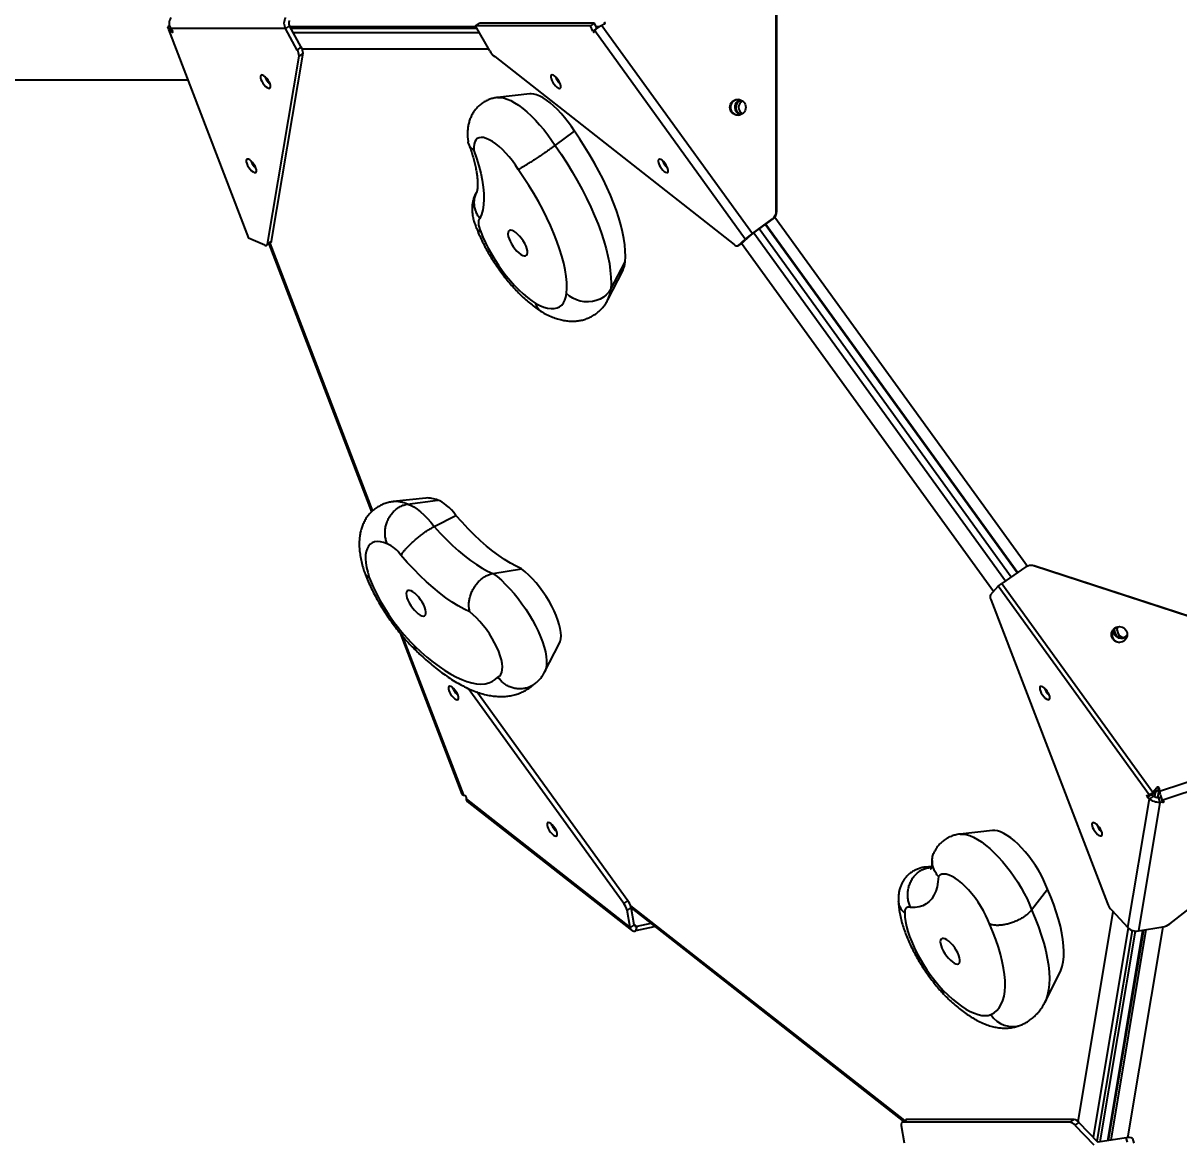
# Model space of a CAD drawing. Header units: millimetres. Extents: x -4720 to 4364, y -4819 to 4363.
# Drawn here: x -1610 to -951, y -511 to 127 of the extents above; entities that cross this region are included whole.
import ezdxf

# ---------------------------------------------------------------- set-up
doc = ezdxf.new("R2010")
doc.units = ezdxf.units.MM
for name, color, linetype in [('DIKOM_ОБЪЕКТ', 7, 'Continuous'), ('DIKOM_РАЗМЕР_ЗОНА', 7, 'Continuous'), ('DIKOM_РАЗМЕР_ОБЪЕКТА', 7, 'Continuous')]:
    doc.layers.add(name, color=color, linetype=linetype)
doc.styles.add('style1', font='arial.ttf', dxfattribs={"width": 0.8})
doc.dimstyles.new('1-50', dxfattribs={"dimtxt": 300, "dimasz": 200, "dimexe": 100, "dimexo": 0, "dimgap": 100, "dimtad": 1, "dimdec": 0, "dimtxsty": 'style1', "dimcen": 0, "dimclrd": 7, "dimclre": 7, "dimadec": 1, "dimazin": 2, "dimtfac": 1, "dimtdec": 0, "dimtmove": 0, "dimatfit": 3, "dimfxl": 0, "dimlwd": 25, "dimlwe": 18, "dimarcsym": 0})

# ---------------------------------------------------------------- blocks, each defined once
blk = doc.blocks.new('*D9')
at = {"layer": 'Defpoints', "color": 0, "transparency": 16777216}
for p in [(-2136.5, 115.24), (2863.5, 115.24), (2863.5, -2539.25)]:
    blk.add_point(p, dxfattribs=at)
at = {"layer": 'DIKOM_РАЗМЕР_ОБЪЕКТА', "color": 7, "lineweight": 18, "transparency": 16777216}
for p, q in [((-2136.5, 115.24), (-2136.5, -2639.25)), ((2863.5, 115.24), (2863.5, -2639.25))]:
    blk.add_line(p, q, dxfattribs=at)
at = {"layer": 'DIKOM_РАЗМЕР_ОБЪЕКТА', "color": 7, "lineweight": 25, "transparency": 16777216}
blk.add_line((-1936.5, -2539.25), (2663.5, -2539.25), dxfattribs=at)
at = {"layer": 'DIKOM_РАЗМЕР_ОБЪЕКТА', "color": 7, "transparency": 16777216}
for points in [[(-1936.5, -2505.92), (-1936.5, -2572.58), (-2136.5, -2539.25)], [(2663.5, -2505.92), (2663.5, -2572.58), (2863.5, -2539.25)]]:
    blk.add_solid(points, dxfattribs=at)
at = {"layer": 'DIKOM_РАЗМЕР_ОБЪЕКТА', "color": 0, "transparency": 16777216, "insert": (363.5, -2286.08), "char_height": 300, "attachment_point": 5, "style": 'style1'}
blk.add_mtext('{\\fArial|b0|i0|c204|p34;5000}', dxfattribs=at)
blk = doc.blocks.new('*D10')
at = {"layer": 'Defpoints', "color": 0, "transparency": 16777216}
for p in [(-2674.62, 2212.87), (-210.39, 2212.87), (582.24, -1937.13)]:
    blk.add_point(p, dxfattribs=at)
at = {"layer": 'DIKOM_РАЗМЕР_ОБЪЕКТА', "color": 7, "lineweight": 18, "transparency": 16777216}
for p, q in [((-210.39, 2212.87), (-2774.62, 2212.87)), ((582.24, -1937.13), (-2774.62, -1937.13))]:
    blk.add_line(p, q, dxfattribs=at)
at = {"layer": 'DIKOM_РАЗМЕР_ОБЪЕКТА', "color": 7, "lineweight": 25, "transparency": 16777216}
blk.add_line((-2674.62, -1737.13), (-2674.62, 2012.87), dxfattribs=at)
at = {"layer": 'DIKOM_РАЗМЕР_ОБЪЕКТА', "color": 7, "transparency": 16777216}
for points in [[(-2707.95, 2012.87), (-2641.28, 2012.87), (-2674.62, 2212.87)], [(-2707.95, -1737.13), (-2641.28, -1737.13), (-2674.62, -1937.13)]]:
    blk.add_solid(points, dxfattribs=at)
at = {"layer": 'DIKOM_РАЗМЕР_ОБЪЕКТА', "color": 0, "transparency": 16777216, "insert": (-2927.79, 137.87), "char_height": 300, "attachment_point": 5, "rotation": 90, "style": 'style1'}
blk.add_mtext('4150', dxfattribs=at)
blk = doc.blocks.new('*D11')
at = {"layer": 'Defpoints', "color": 0, "transparency": 16777216}
for p in [(4363.5, 125.31), (-3636.5, 115.24), (4363.5, -4719.28)]:
    blk.add_point(p, dxfattribs=at)
at = {"layer": 'DIKOM_РАЗМЕР_ЗОНА', "color": 7, "lineweight": 18, "transparency": 16777216}
for p, q in [((4363.5, 125.31), (4363.5, -4819.28)), ((-3636.5, 115.24), (-3636.5, -4819.28))]:
    blk.add_line(p, q, dxfattribs=at)
at = {"layer": 'DIKOM_РАЗМЕР_ЗОНА', "color": 7, "lineweight": 25, "transparency": 16777216}
blk.add_line((-3436.5, -4719.28), (4163.5, -4719.28), dxfattribs=at)
at = {"layer": 'DIKOM_РАЗМЕР_ЗОНА', "color": 7, "transparency": 16777216}
for points in [[(-3436.5, -4685.94), (-3436.5, -4752.61), (-3636.5, -4719.28)], [(4163.5, -4685.94), (4163.5, -4752.61), (4363.5, -4719.28)]]:
    blk.add_solid(points, dxfattribs=at)
at = {"layer": 'DIKOM_РАЗМЕР_ЗОНА', "color": 0, "transparency": 16777216, "insert": (363.5, -4466.1), "char_height": 300, "attachment_point": 5, "style": 'style1'}
blk.add_mtext('8000', dxfattribs=at)
blk = doc.blocks.new('*D12')
at = {"layer": 'Defpoints', "color": 0, "transparency": 16777216}
for p in [(-4269.79, 4362.87), (248.26, 4362.87), (248.26, -4087.13)]:
    blk.add_point(p, dxfattribs=at)
at = {"layer": 'DIKOM_РАЗМЕР_ЗОНА', "color": 7, "lineweight": 18, "transparency": 16777216}
for p, q in [((248.26, 4362.87), (-4369.79, 4362.87)), ((248.26, -4087.13), (-4369.79, -4087.13))]:
    blk.add_line(p, q, dxfattribs=at)
at = {"layer": 'DIKOM_РАЗМЕР_ЗОНА', "color": 7, "lineweight": 25, "transparency": 16777216}
blk.add_line((-4269.79, -3887.13), (-4269.79, 4162.87), dxfattribs=at)
at = {"layer": 'DIKOM_РАЗМЕР_ЗОНА', "color": 7, "transparency": 16777216}
for points in [[(-4303.12, 4162.87), (-4236.45, 4162.87), (-4269.79, 4362.87)], [(-4303.12, -3887.13), (-4236.45, -3887.13), (-4269.79, -4087.13)]]:
    blk.add_solid(points, dxfattribs=at)
at = {"layer": 'DIKOM_РАЗМЕР_ЗОНА', "color": 0, "transparency": 16777216, "insert": (-4522.96, 137.87), "char_height": 300, "attachment_point": 5, "rotation": 90, "style": 'style1'}
blk.add_mtext('8450', dxfattribs=at)

msp = doc.modelspace()

# ---------------------------------------------------------------- linework, layer by layer
at = {"layer": 'DIKOM_ОБЪЕКТ'}
for p, q in [((-1180.61, 19.16), (-1180.61, 233.98)), ((-1180.33, 19.16), (-1180.34, 233.98)), ((-1527.07, 124.47), (-1526.2, 125.22)), ((-1351.84, 124.93), (-1349.55, 126.51)), ((-1284.1, 126.51), (-1349.55, 126.51)), ((-1284.1, 126.51), (-1286.38, 124.94)), ((-1282.81, 123.64), (-1284.1, 126.51)), ((-1278.54, 125.91), (-1280, 125.24)), ((-1280, 125.24), (-1194.21, 6.68)), ((-1525.92, 124.47), (-1527.07, 124.47)), ((-1526.52, 123.03), (-1527.07, 124.47)), ((-1525.58, 123.69), (-1526.8, 122.84)), ((-1526.8, 122.84), (-1481.22, 3.93)), ((-1524.67, 121.4), (-1526.8, 122.84)), ((-1460.17, 123.41), (-1525.45, 123.4)), ((-1525.45, 123.4), (-1524.56, 122.05)), ((-1524.34, 121.63), (-1524.67, 121.4)), ((-1457.88, 124.98), (-1460.17, 123.41)), ((-1453.42, 111.21), (-1460.17, 123.41)), ((-1451.13, 112.78), (-1457.88, 124.98)), ((-1351.56, 124.45), (-1457.59, 124.45)), ((-1350.97, 123.41), (-1457.01, 123.41)), ((-1455.85, 121.3), (-1349.76, 121.3)), ((-1286.38, 124.94), (-1351.84, 124.93)), ((-1343.73, 110.75), (-1351.84, 124.93)), ((-1285.1, 122.06), (-1286.38, 124.94)), ((-1282.81, 123.64), (-1285.1, 122.06)), ((-1284.01, 122.09), (-1284.27, 121.41)), ((-1198.23, 3.53), (-1284.01, 122.09)), ((-1281.4, 124.45), (-1283.18, 124.45)), ((-1453.42, 111.21), (-1451.13, 112.78)), ((-1470.34, 0.66), (-1452.43, 107.77)), ((-1468.06, 2.24), (-1450.15, 109.34)), ((-1450.15, 109.34), (-1452.43, 107.77)), ((-1344.26, 111.67), (-1450.59, 111.67)), ((-1340.99, 107.45), (-1204.55, 0.36)), ((-1886.5, 94.24), (-1515.84, 94.24)), ((-1320.87, 86.22), (-1339.35, 84.17)), ((-1200.85, 82.49), (-1200.49, 82.58)), ((-1306.56, 56.81), (-1295.56, 64.89)), ((-1194.21, 6.68), (-1182.66, 15.11)), ((-1193.93, 6.68), (-1182.38, 15.11)), ((-1182.38, 15.11), (-1182.66, 15.11)), ((-1181.43, 16.02), (-1037.52, -182.88)), ((-1180.61, 19.16), (-1180.33, 19.16)), ((-1193.93, 6.68), (-1194.21, 6.68)), ((-1193.41, 7.06), (-1049.98, -191.2)), ((-1046.91, -189.12), (-1190.43, 9.24)), ((-1043.32, -186.69), (-1186.92, 11.8)), ((-1186.56, 12.06), (-1042.95, -186.44)), ((-1471.91, 0.01), (-1481.22, 3.93)), ((-1470.72, -0.01), (-1468.43, 1.56)), ((-1470.34, 0.66), (-1468.06, 2.24)), ((-1469.68, 0.7), (-1411.18, -151.96)), ((-1469.09, 1.11), (-1410.62, -151.47)), ((-1202.3, -0.31), (-1200.02, 1.26)), ((-1202.22, -0.24), (-1198.23, 3.53)), ((-1202.22, -0.24), (-1199.93, 1.33)), ((-1056.86, -197.27), (-1200.34, 1.04)), ((-1199.93, 1.33), (-1200.02, 1.26)), ((-1199.93, 1.33), (-1195.94, 5.1)), ((-1195.94, 5.1), (-1198.23, 3.53)), ((-1274.92, -25.1), (-1266.69, -9.46)), ((-1276.53, -31.11), (-1268.06, -14.57)), ((-1080.95, -134.66), (-1080.65, -134.32)), ((-1380.25, -144.09), (-1398.72, -146.14)), ((-1073.86, -143.71), (-1074.31, -143.84)), ((-1390.63, -147.56), (-1373.35, -145.34)), ((-1375.36, -160.27), (-1363.02, -154)), ((-1038.41, -183.36), (-1052.18, -192.69)), ((-1035.34, -182.5), (-1035.62, -182.5)), ((-888.72, -230.18), (-1034.08, -182.75)), ((-1033.81, -182.75), (-1034.08, -182.75)), ((-888.9, -230.03), (-1033.81, -182.75)), ((-1341.95, -187.05), (-1325.72, -184.4)), ((-1058.55, -199.17), (-1054.25, -194.32)), ((-1054.25, -194.32), (-1052.08, -192.83)), ((-968.23, -313.23), (-1054.25, -194.32)), ((-1052.18, -192.69), (-966.15, -311.61)), ((-1058.42, -201.85), (-992.01, -375.15)), ((-1394.8, -221.12), (-1359.68, -312.74)), ((-1393.59, -222.57), (-1358.78, -313.42)), ((-988.03, -219.53), (-987.89, -218.48)), ((-1312.52, -243.26), (-1304.05, -226.71)), ((-1364.41, -253.18), (-1364.8, -252.26)), ((-1267.38, -375.15), (-1356.04, -252.59)), ((-1265.09, -373.57), (-1351.17, -254.59)), ((-962.41, -311.08), (-823.62, -265.79)), ((-821.66, -270.89), (-960.46, -316.18)), ((-956.41, -386.76), (-819.57, -279.35)), ((-966.15, -311.61), (-963.83, -309.07)), ((-965.88, -311.61), (-963.55, -309.07)), ((-963.55, -309.07), (-963.83, -309.07)), ((-1358.78, -313.42), (-1357.98, -313.58)), ((-1357.22, -314.63), (-1357.23, -315.56)), ((-1357.23, -315.56), (-1263.87, -388.83)), ((-980.37, -388.83), (-968.12, -315.55)), ((-969.56, -313.57), (-968.23, -313.23)), ((-966.87, -313.05), (-969.16, -314.62)), ((-968.12, -315.55), (-969.16, -314.62)), ((-965.94, -311.66), (-968.23, -313.23)), ((-965.83, -313.98), (-968.12, -315.55)), ((-965.83, -313.98), (-966.87, -313.05)), ((-964.61, -311.83), (-966.65, -313.24)), ((-965.88, -311.61), (-966.15, -311.61)), ((-965.94, -311.66), (-965.98, -311.61)), ((-965.04, -314.44), (-964.61, -311.83)), ((-963.33, -314.9), (-962.53, -310.1)), ((-961.34, -314.85), (-962.84, -314.95)), ((-962.84, -314.95), (-962.14, -317.5)), ((-962.6, -309.47), (-962.41, -311.08)), ((-961.34, -314.85), (-960.63, -317.41)), ((-1356.6, -316.94), (-1263.01, -390.4)), ((-962.14, -317.5), (-974.39, -390.78)), ((-960.63, -317.41), (-962.14, -317.5)), ((-960.46, -316.18), (-959.81, -316.76)), ((-1308.22, -330.85), (-1308.61, -329.93)), ((-1057.42, -333.52), (-1075.9, -335.57)), ((-1092.14, -354.03), (-1095.86, -354.44)), ((-1093.41, -354.66), (-1092.26, -354.52)), ((-1093.41, -354.66), (-1092.19, -354.65)), ((-1035.17, -378.71), (-1026.17, -366.88)), ((-1267.38, -375.15), (-1265.09, -373.57)), ((-1263.3, -377.38), (-1265.58, -378.96)), ((-1263.87, -388.83), (-1265.58, -378.96)), ((-1263.57, -376.39), (-1107.5, -498.89)), ((-1261.59, -387.25), (-1263.3, -377.38)), ((-1263.25, -377.68), (-1108.2, -499.37)), ((-1008.7, -499.39), (-988.71, -379.89)), ((-989.58, -378.96), (-980.37, -388.83)), ((-1261.59, -387.25), (-1263.87, -388.83)), ((-1260.01, -388.23), (-1261.64, -386.94)), ((-1260.01, -388.23), (-1260.71, -390.78)), ((-1252.05, -386.47), (-1260.01, -388.23)), ((-1250.18, -388.45), (-1250.06, -388.03)), ((-1250.18, -388.45), (-1260.71, -390.78)), ((-980.21, -388.99), (-1000.16, -508.23)), ((-997.87, -510.62), (-977.77, -390.49)), ((-996.13, -510.92), (-976.04, -390.85)), ((-971.96, -390.37), (-992.02, -510.3)), ((-971.43, -390.28), (-991.5, -510.22)), ((-989.96, -509.99), (-969.88, -390.02)), ((-960.39, -388.43), (-980.5, -508.59)), ((-974.39, -390.78), (-960.5, -388.45)), ((-1027.71, -431.63), (-1019.24, -415.09)), ((-1027.68, -431.56), (-1027.71, -431.63)), ((-1106.76, -498.37), (-1109.04, -499.95)), ((-1106.27, -498.23), (-1108.55, -499.81)), ((-1013.15, -499.82), (-1108.55, -499.81)), ((-1010.86, -498.24), (-1106.27, -498.23)), ((-1013.15, -499.82), (-1010.86, -498.24)), ((-1008.2, -499.88), (-1010.48, -501.46)), ((-1008.2, -499.88), (-997.44, -511.07)), ((-1109.38, -501.56), (-1107.68, -511.43)), ((-1010.48, -501.46), (-999.72, -512.64)), ((-981.24, -508.67), (-997.34, -511.1)), ((-980.54, -511.23), (-981.24, -508.67)), ((-977.66, -509.07), (-976.96, -511.63))]:
    msp.add_line(p, q, dxfattribs=at)
at = {"layer": 'DIKOM_ОБЪЕКТ', "flags": 128}
for points in [[(-1470.83, 95.07), (-1471.66, 95.94), (-1472.47, 96.58), (-1473.21, 96.95), (-1473.82, 97.01), (-1474.24, 96.77), (-1474.44, 96.23), (-1474.41, 95.45), (-1474.14, 94.49), (-1473.66, 93.42), (-1473.02, 92.34), (-1472.25, 91.32), (-1471.42, 90.46), (-1470.6, 89.82), (-1469.86, 89.45), (-1469.26, 89.38), (-1468.84, 89.63), (-1468.64, 90.16), (-1468.67, 90.94), (-1468.94, 91.9), (-1469.41, 92.97), (-1470.06, 94.06), (-1470.83, 95.07)], [(-1468.91, 91.84), (-1469.14, 92.03), (-1469.96, 92.9)], [(-1303.26, 90.61), (-1303.43, 91.51), (-1303.83, 92.54), (-1304.41, 93.63), (-1305.14, 94.69), (-1305.95, 95.62), (-1306.78, 96.36), (-1307.56, 96.84), (-1308.22, 97.03), (-1308.72, 96.91), (-1309.01, 96.48), (-1309.07, 95.8), (-1308.9, 94.9), (-1308.5, 93.86), (-1307.92, 92.77), (-1307.19, 91.72), (-1306.38, 90.78), (-1305.55, 90.05), (-1304.77, 89.56), (-1304.11, 89.38), (-1303.61, 89.5), (-1303.32, 89.92), (-1303.26, 90.61)], [(-1295.56, 64.89), (-1297.32, 67.58), (-1299.19, 70.2), (-1301.15, 72.71), (-1303.18, 75.08), (-1305.26, 77.29), (-1307.34, 79.3), (-1309.42, 81.09), (-1311.46, 82.65), (-1313.44, 83.94), (-1315.34, 84.96), (-1317.12, 85.69), (-1318.78, 86.13), (-1320.29, 86.26), (-1320.87, 86.22)], [(-1339.3, 84.17), (-1337.71, 84.19), (-1335.89, 83.9), (-1333.93, 83.3), (-1331.84, 82.39), (-1329.64, 81.2), (-1327.35, 79.72), (-1324.99, 77.97), (-1322.59, 75.97), (-1320.18, 73.74), (-1317.77, 71.3), (-1315.38, 68.67), (-1313.04, 65.88), (-1310.78, 62.95), (-1308.61, 59.92), (-1306.56, 56.81)], [(-1327.55, 43.07), (-1329.18, 45.57), (-1330.92, 48), (-1332.75, 50.31), (-1334.64, 52.48), (-1336.57, 54.47), (-1338.51, 56.26), (-1340.42, 57.81), (-1342.28, 59.11), (-1344.06, 60.13), (-1345.74, 60.85), (-1347.29, 61.28), (-1348.68, 61.4), (-1349.91, 61.21), (-1350.94, 60.72), (-1351.76, 59.92), (-1352.36, 58.83), (-1352.74, 57.48), (-1352.88, 55.87), (-1352.78, 54.04)], [(-1266.69, -9.46), (-1266.52, -6.47), (-1266.59, -3.25), (-1266.88, 0.17), (-1267.4, 3.78), (-1268.14, 7.57), (-1269.1, 11.52), (-1270.28, 15.62), (-1271.68, 19.84), (-1273.27, 24.17), (-1275.07, 28.59), (-1277.06, 33.08), (-1279.24, 37.62), (-1281.58, 42.2), (-1284.1, 46.79), (-1286.76, 51.37), (-1289.57, 55.93), (-1292.5, 60.44), (-1295.56, 64.89)], [(-1352.78, 54.04), (-1351.26, 49.55), (-1349.96, 45.2), (-1348.91, 41), (-1348.1, 36.98), (-1347.54, 33.16), (-1347.23, 29.54), (-1347.17, 26.16), (-1347.36, 23.02), (-1347.8, 20.13), (-1348.49, 17.52), (-1349.43, 15.2)], [(-1306.56, 56.81), (-1303.2, 51.9), (-1299.98, 46.92), (-1296.9, 41.89), (-1293.98, 36.84), (-1291.22, 31.78), (-1288.65, 26.74), (-1286.27, 21.74), (-1284.09, 16.79), (-1282.12, 11.93), (-1280.37, 7.16), (-1278.84, 2.51), (-1277.55, -2), (-1276.5, -6.34), (-1275.68, -10.52), (-1275.12, -14.5), (-1274.8, -18.26), (-1274.73, -21.8), (-1274.92, -25.1)], [(-1478.86, 47.07), (-1479.68, 47.93), (-1480.5, 48.58), (-1481.24, 48.94), (-1481.85, 49.01), (-1482.27, 48.76), (-1482.47, 48.23), (-1482.43, 47.45), (-1482.17, 46.49), (-1481.69, 45.42), (-1481.04, 44.33), (-1480.28, 43.32), (-1479.45, 42.45), (-1478.63, 41.81), (-1477.89, 41.44), (-1477.29, 41.38), (-1476.87, 41.63), (-1476.67, 42.16), (-1476.7, 42.94), (-1476.96, 43.9), (-1477.44, 44.97), (-1478.09, 46.06), (-1478.86, 47.07)], [(-1242.1, 42.61), (-1242.28, 43.51), (-1242.67, 44.55), (-1243.26, 45.63), (-1243.99, 46.69), (-1244.8, 47.62), (-1245.63, 48.36), (-1246.4, 48.84), (-1247.07, 49.03), (-1247.57, 48.91), (-1247.86, 48.49), (-1247.92, 47.8), (-1247.75, 46.9), (-1247.35, 45.86), (-1246.77, 44.78), (-1246.04, 43.72), (-1245.23, 42.79), (-1244.4, 42.05), (-1243.62, 41.57), (-1242.96, 41.38), (-1242.46, 41.5), (-1242.17, 41.92), (-1242.1, 42.61)], [(-1476.94, 43.83), (-1477.17, 44.03), (-1477.99, 44.9)], [(-1300.06, -27.51), (-1299.9, -24.5), (-1299.98, -21.25), (-1300.31, -17.78), (-1300.88, -14.11), (-1301.69, -10.25), (-1302.74, -6.23), (-1304.01, -2.06), (-1305.51, 2.24), (-1307.22, 6.64), (-1309.15, 11.13), (-1311.27, 15.68), (-1313.58, 20.27), (-1316.07, 24.88), (-1318.72, 29.49), (-1321.53, 34.07), (-1324.48, 38.61), (-1327.55, 43.07)], [(-1349.43, 15.2), (-1349.84, 14.74), (-1350.12, 14.11), (-1350.26, 13.33), (-1350.27, 12.4), (-1350.14, 11.36), (-1349.87, 10.21), (-1349.48, 8.98), (-1348.96, 7.68)], [(-1348.96, 7.68), (-1347.72, 4.59), (-1346.29, 1.43), (-1344.67, -1.77), (-1342.88, -4.99), (-1340.94, -8.19), (-1338.87, -11.34), (-1336.68, -14.42), (-1334.39, -17.4), (-1332.03, -20.25), (-1329.62, -22.94), (-1327.18, -25.45), (-1324.73, -27.75), (-1322.29, -29.83), (-1319.89, -31.66), (-1317.56, -33.24)], [(-1330.1, 8.01), (-1331.08, 8.44), (-1331.93, 8.57), (-1332.61, 8.4), (-1333.09, 7.94), (-1333.36, 7.2), (-1333.4, 6.22), (-1333.21, 5.04), (-1332.8, 3.7), (-1332.19, 2.26), (-1331.4, 0.77), (-1330.46, -0.69), (-1329.42, -2.08), (-1328.31, -3.33), (-1327.17, -4.39), (-1326.07, -5.23), (-1325.04, -5.8), (-1324.12, -6.08), (-1323.35, -6.06), (-1322.77, -5.74), (-1322.39, -5.14), (-1322.23, -4.28), (-1322.31, -3.19), (-1322.61, -1.92), (-1323.12, -0.52), (-1323.82, 0.95), (-1324.69, 2.43), (-1325.69, 3.86), (-1326.77, 5.19), (-1327.9, 6.35), (-1329.02, 7.31), (-1330.1, 8.01)], [(-1471.91, 0.01), (-1471.6, -0.09), (-1471.32, -0.15), (-1471.07, -0.14), (-1470.85, -0.09), (-1470.67, 0.02), (-1470.52, 0.19), (-1470.41, 0.4), (-1470.34, 0.66)], [(-1204.55, 0.36), (-1204.18, 0.09), (-1203.82, -0.13), (-1203.48, -0.29), (-1203.17, -0.4), (-1202.88, -0.45), (-1202.62, -0.44), (-1202.4, -0.37), (-1202.22, -0.24)], [(-1274.92, -25.1), (-1276.01, -26.81), (-1277.42, -28.35), (-1279.1, -29.67), (-1281, -30.75), (-1283.1, -31.56), (-1285.32, -32.09), (-1287.63, -32.31), (-1289.96, -32.22), (-1292.26, -31.83), (-1294.47, -31.14), (-1296.54, -30.18), (-1298.42, -28.96), (-1300.06, -27.51)], [(-1317.56, -33.24), (-1315.19, -34.42), (-1312.93, -35.3), (-1310.81, -35.88), (-1308.84, -36.16), (-1307.03, -36.12), (-1305.41, -35.77), (-1303.98, -35.12), (-1302.75, -34.17), (-1301.74, -32.92), (-1300.95, -31.38), (-1300.39, -29.58), (-1300.06, -27.51)], [(-1390.63, -147.56), (-1388.93, -148.22), (-1387.12, -149.18), (-1385.21, -150.43), (-1383.25, -151.96), (-1381.25, -153.73), (-1379.25, -155.73), (-1377.28, -157.92), (-1375.36, -160.27)], [(-1363.02, -154), (-1364.31, -152.38), (-1365.65, -150.88), (-1367, -149.5), (-1368.36, -148.29), (-1369.69, -147.24), (-1370.98, -146.4), (-1372.21, -145.76), (-1373.35, -145.34)], [(-1325.72, -184.4), (-1328.81, -182.96), (-1332.01, -181.23), (-1335.3, -179.2), (-1338.67, -176.9), (-1342.09, -174.33), (-1345.57, -171.5), (-1349.07, -168.43), (-1352.58, -165.12), (-1356.09, -161.61), (-1359.57, -157.89), (-1363.02, -154)], [(-1375.36, -160.27), (-1371.94, -164.08), (-1368.49, -167.69), (-1365.02, -171.08), (-1361.55, -174.22), (-1358.11, -177.11), (-1354.71, -179.71), (-1351.38, -182.02), (-1348.13, -184.02), (-1344.98, -185.7), (-1341.95, -187.05)], [(-1402.18, -170.11), (-1404.22, -169.4), (-1406.11, -168.99), (-1407.85, -168.89), (-1409.42, -169.1), (-1410.79, -169.61), (-1411.97, -170.43), (-1412.94, -171.54), (-1413.68, -172.94), (-1414.2, -174.6), (-1414.48, -176.53), (-1414.54, -178.69), (-1414.35, -181.07), (-1413.93, -183.65), (-1413.29, -186.39), (-1412.42, -189.29)], [(-1355.16, -208.91), (-1358.42, -207.36), (-1361.79, -205.5), (-1365.26, -203.34), (-1368.8, -200.88), (-1372.41, -198.15), (-1376.06, -195.15), (-1379.74, -191.9), (-1383.43, -188.41), (-1387.11, -184.7), (-1390.77, -180.78), (-1394.39, -176.68)], [(-1341.95, -187.05), (-1339.58, -188.89), (-1337.17, -190.98), (-1334.75, -193.29), (-1332.35, -195.81), (-1329.98, -198.5), (-1327.67, -201.34), (-1325.43, -204.31), (-1323.31, -207.38), (-1321.3, -210.51), (-1319.44, -213.68), (-1317.73, -216.85), (-1316.2, -220), (-1314.87, -223.09), (-1313.74, -226.1), (-1312.82, -228.99), (-1312.13, -231.74), (-1311.66, -234.32), (-1311.44, -236.71), (-1311.45, -238.88), (-1311.69, -240.82), (-1312.18, -242.49), (-1312.52, -243.26)], [(-1304.05, -226.71), (-1303.7, -225.88), (-1303.33, -224.37), (-1303.2, -222.62), (-1303.3, -220.64), (-1303.64, -218.46), (-1304.19, -216.12), (-1304.97, -213.63), (-1305.96, -211.03), (-1307.14, -208.35), (-1308.51, -205.62), (-1310.04, -202.88), (-1311.73, -200.16), (-1313.54, -197.5), (-1315.45, -194.92), (-1317.44, -192.46), (-1319.49, -190.16), (-1321.57, -188.02), (-1323.66, -186.1), (-1325.72, -184.4)], [(-1380.77, -206.39), (-1381.4, -204.95), (-1382.19, -203.46), (-1383.14, -202), (-1384.19, -200.62), (-1385.3, -199.38), (-1386.43, -198.32), (-1387.53, -197.5), (-1388.56, -196.95), (-1389.47, -196.68), (-1390.23, -196.71), (-1390.81, -197.04), (-1391.18, -197.66), (-1391.32, -198.54), (-1391.24, -199.63), (-1390.93, -200.91), (-1390.4, -202.31), (-1389.69, -203.79), (-1388.81, -205.27), (-1387.81, -206.7), (-1386.72, -208.01), (-1385.6, -209.17), (-1384.47, -210.11), (-1383.4, -210.8), (-1382.43, -211.22), (-1381.59, -211.33), (-1380.92, -211.15), (-1380.44, -210.68), (-1380.19, -209.93), (-1380.16, -208.93), (-1380.36, -207.74), (-1380.77, -206.39)], [(-1339.14, -246.11), (-1338.19, -245.5), (-1337.45, -244.59), (-1336.93, -243.4), (-1336.64, -241.95), (-1336.59, -240.25), (-1336.77, -238.34), (-1337.19, -236.24), (-1337.83, -233.97), (-1338.69, -231.59), (-1339.76, -229.12), (-1341.01, -226.59), (-1342.44, -224.05), (-1344.01, -221.53), (-1345.71, -219.07), (-1347.51, -216.71), (-1349.38, -214.48), (-1351.3, -212.42), (-1353.23, -210.55), (-1355.16, -208.91)], [(-987.1, -217.91), (-985.91, -217.45), (-985.04, -217.34)], [(-986.37, -219.53), (-986.19, -218.32), (-985.8, -217.43)], [(-1386.57, -228.34), (-1383.05, -231.64), (-1379.55, -234.71), (-1376.08, -237.53), (-1372.65, -240.1), (-1369.29, -242.39), (-1366, -244.4), (-1362.81, -246.11), (-1359.73, -247.53), (-1356.77, -248.64), (-1353.96, -249.43), (-1351.29, -249.91), (-1348.79, -250.07), (-1346.46, -249.91), (-1344.33, -249.43), (-1342.39, -248.63), (-1340.66, -247.52), (-1339.14, -246.11)], [(-1366.7, -254.76), (-1366.08, -255.85), (-1365.33, -256.88), (-1364.51, -257.78), (-1363.69, -258.48), (-1362.92, -258.9), (-1362.29, -259.03), (-1361.83, -258.84), (-1361.58, -258.36), (-1361.57, -257.63), (-1361.79, -256.7), (-1362.22, -255.64), (-1362.84, -254.55), (-1363.59, -253.52), (-1364.41, -252.62), (-1365.23, -251.93), (-1365.99, -251.5), (-1366.63, -251.37), (-1367.09, -251.56), (-1367.34, -252.04), (-1367.35, -252.77), (-1367.13, -253.71), (-1366.7, -254.76)], [(-1026.59, -258.68), (-1025.87, -258.98), (-1025.3, -258.99), (-1024.92, -258.68), (-1024.77, -258.09), (-1024.85, -257.27), (-1025.16, -256.28), (-1025.67, -255.2), (-1026.35, -254.12), (-1027.13, -253.13), (-1027.96, -252.31), (-1028.77, -251.72), (-1029.49, -251.41), (-1030.06, -251.41), (-1030.44, -251.71), (-1030.59, -252.3), (-1030.51, -253.12), (-1030.2, -254.11), (-1029.69, -255.19), (-1029.01, -256.27), (-1028.22, -257.26), (-1027.4, -258.08), (-1026.59, -258.68)], [(-964.61, -311.83), (-964.5, -310.31), (-964.5, -310.11)], [(-1310.51, -332.42), (-1309.89, -333.51), (-1309.14, -334.55), (-1308.32, -335.45), (-1307.5, -336.14), (-1306.73, -336.57), (-1306.1, -336.69), (-1305.64, -336.51), (-1305.39, -336.03), (-1305.38, -335.29), (-1305.6, -334.36), (-1306.03, -333.31), (-1306.65, -332.22), (-1307.4, -331.18), (-1308.22, -330.28), (-1309.04, -329.59), (-1309.8, -329.17), (-1310.44, -329.04), (-1310.9, -329.22), (-1311.15, -329.7), (-1311.16, -330.44), (-1310.94, -331.37), (-1310.51, -332.42)], [(-996.82, -336.34), (-996.11, -336.65), (-995.53, -336.65), (-995.16, -336.35), (-995, -335.76), (-995.08, -334.94), (-995.39, -333.95), (-995.91, -332.87), (-996.58, -331.79), (-997.37, -330.8), (-998.2, -329.97), (-999, -329.38), (-999.72, -329.08), (-1000.29, -329.07), (-1000.67, -329.38), (-1000.83, -329.97), (-1000.75, -330.79), (-1000.44, -331.78), (-999.92, -332.86), (-999.24, -333.94), (-998.46, -334.93), (-997.63, -335.75), (-996.82, -336.34)], [(-1075.89, -335.57), (-1075.84, -335.56), (-1074.19, -335.56), (-1072.36, -335.86), (-1070.39, -336.47), (-1068.29, -337.39), (-1066.09, -338.6), (-1063.8, -340.09), (-1061.44, -341.85), (-1059.04, -343.86), (-1056.62, -346.1), (-1054.21, -348.55), (-1051.83, -351.19), (-1049.49, -353.99), (-1047.23, -356.92), (-1045.07, -359.95), (-1043.02, -363.07), (-1041.11, -366.23), (-1039.35, -369.4), (-1037.76, -372.56), (-1036.36, -375.67), (-1035.17, -378.71)], [(-1026.17, -366.88), (-1027.19, -364.26), (-1028.4, -361.57), (-1029.79, -358.84), (-1031.34, -356.11), (-1033.04, -353.39), (-1034.87, -350.74), (-1036.79, -348.17), (-1038.79, -345.73), (-1040.85, -343.45), (-1042.93, -341.34), (-1045.02, -339.44), (-1047.08, -337.77), (-1049.09, -336.36), (-1051.03, -335.21), (-1052.87, -334.34), (-1054.59, -333.77), (-1056.16, -333.5), (-1057.42, -333.52)], [(-1095.83, -354.44), (-1094.91, -354.42), (-1093.41, -354.66)], [(-1088.26, -359.76), (-1088.52, -362.84), (-1089.03, -365.65), (-1089.78, -368.19), (-1090.78, -370.44), (-1092.02, -372.4), (-1093.49, -374.04), (-1095.2, -375.37), (-1097.12, -376.38), (-1099.25, -377.07), (-1101.58, -377.42), (-1104.11, -377.44)], [(-1059.17, -386.81), (-1060.1, -384.39), (-1061.22, -381.9), (-1062.53, -379.36), (-1064.01, -376.82), (-1065.62, -374.32), (-1067.36, -371.89), (-1069.18, -369.57), (-1071.07, -367.39), (-1073, -365.38), (-1074.93, -363.59), (-1076.85, -362.02), (-1078.71, -360.71), (-1080.5, -359.67), (-1082.19, -358.92), (-1083.75, -358.47), (-1085.15, -358.33), (-1086.39, -358.5), (-1087.43, -358.98), (-1088.26, -359.76)], [(-1019.24, -415.09), (-1018.49, -413.39), (-1017.74, -411.03), (-1017.21, -408.41), (-1016.91, -405.55), (-1016.84, -402.47), (-1016.99, -399.17), (-1017.38, -395.67), (-1017.99, -391.98), (-1018.82, -388.12), (-1019.87, -384.11), (-1021.14, -379.96), (-1022.61, -375.69), (-1024.3, -371.33), (-1026.17, -366.88)], [(-1104.11, -377.44), (-1104.91, -377.25), (-1105.63, -377.23), (-1106.24, -377.4), (-1106.73, -377.74), (-1107.1, -378.25), (-1107.34, -378.93), (-1107.45, -379.75), (-1107.41, -380.71)], [(-1107.41, -380.71), (-1107.33, -383), (-1107.02, -385.49), (-1106.47, -388.17), (-1105.69, -391.01), (-1104.7, -393.98), (-1103.49, -397.05), (-1102.09, -400.2), (-1100.5, -403.4), (-1098.74, -406.61), (-1096.83, -409.82), (-1094.77, -412.98), (-1092.6, -416.08), (-1090.33, -419.08), (-1087.98, -421.95), (-1085.57, -424.66)], [(-1035.17, -378.71), (-1033.12, -383.61), (-1031.29, -388.41), (-1029.68, -393.11), (-1028.3, -397.67), (-1027.16, -402.07), (-1026.26, -406.31), (-1025.61, -410.36), (-1025.2, -414.21), (-1025.04, -417.83), (-1025.14, -421.22), (-1025.48, -424.36), (-1026.07, -427.23), (-1026.9, -429.83), (-1027.68, -431.56)], [(-1249.7, -388.31), (-1249.77, -388.34), (-1250.18, -388.45)], [(-1058.37, -438.4), (-1056.56, -437.41), (-1054.97, -436.1), (-1053.59, -434.5), (-1052.44, -432.59), (-1051.53, -430.41), (-1050.85, -427.94), (-1050.42, -425.21), (-1050.22, -422.23), (-1050.27, -419.01), (-1050.56, -415.57), (-1051.1, -411.93), (-1051.87, -408.1), (-1052.88, -404.1), (-1054.13, -399.95), (-1055.59, -395.67), (-1057.27, -391.28), (-1059.17, -386.81)], [(-1081.17, -397.72), (-1082.3, -396.67), (-1083.4, -395.85), (-1084.43, -395.29), (-1085.34, -395.03), (-1086.1, -395.06), (-1086.67, -395.39), (-1087.04, -396.01), (-1087.18, -396.89), (-1087.09, -397.99), (-1086.78, -399.26), (-1086.26, -400.67), (-1085.54, -402.14), (-1084.67, -403.62), (-1083.67, -405.05), (-1082.58, -406.37), (-1081.45, -407.52), (-1080.33, -408.46), (-1079.26, -409.15), (-1078.28, -409.56), (-1077.44, -409.68), (-1076.77, -409.5), (-1076.3, -409.02), (-1076.05, -408.27), (-1076.02, -407.28), (-1076.22, -406.08), (-1076.64, -404.73), (-1077.26, -403.29), (-1078.06, -401.8), (-1079, -400.34), (-1080.05, -398.96), (-1081.17, -397.72)], [(-1085.57, -424.66), (-1082.92, -427.26), (-1080.27, -429.64), (-1077.64, -431.79), (-1075.06, -433.68), (-1072.55, -435.31), (-1070.12, -436.65), (-1067.8, -437.71), (-1065.6, -438.46), (-1063.54, -438.91), (-1061.64, -439.05), (-1059.91, -438.88), (-1058.37, -438.4)], [(-1108.55, -499.81), (-1108.8, -499.84), (-1109.01, -499.93), (-1109.18, -500.07), (-1109.31, -500.27), (-1109.39, -500.53), (-1109.44, -500.83), (-1109.43, -501.18), (-1109.38, -501.56)]]:
    msp.add_lwpolyline(points, dxfattribs=at)
at = {"layer": 'DIKOM_ОБЪЕКТ'}
for centre in [(-1202.5, 78.58), (-985.19, -221.85)]:
    msp.add_circle(centre, 4.49, dxfattribs=at)
for centre, radius, start, end in [((-1454.39, 126.56), 6.59, 151.38882, 208.61767), ((-1454.99, 126.56), 3.29, 151.38842, 208.61591), ((-1456.23, 109.46), 6.08, 358.87636, 33.114), ((-1458.51, 107.89), 6.08, 358.87233, 33.11437), ((-1333.54, 116.44), 11.67, 209.17397, 230.32509), ((-1462.02, 99.79), 10.52, 200.33942, 220.94784), ((-1460.33, 98.23), 10.68, 201.05411, 216.28627), ((-1296.55, 99.84), 10.62, 200.38613, 228.85539), ((-1202.22, 78.57), 4.5, 155.34855, 268.02994), ((-1202.23, 78.59), 4.48, 91.82262, 155.52129), ((-1199.79, 78.56), 4.5, 144.04553, 252.13335), ((-1199.56, 78.56), 4.13, 108.14604, 256.74596), ((-1199.8, 78.58), 4.48, 107.52986, 144.14856), ((-1197.9, 78.56), 4.13, 118.36355, 241.50113), ((-1470.04, 51.79), 10.52, 200.3399, 220.94744), ((-1468.36, 50.23), 10.69, 201.0482, 216.31539), ((-1235.4, 51.84), 10.62, 200.38627, 228.85525), ((-1185.61, 19.15), 5.01, 306.16309, 0.03735), ((-1185.34, 19.15), 5.01, 306.16309, 0.03735), ((-1164.17, -35.73), 51.97, 125.31557, 130.95021), ((-1178.93, -14.51), 25.97, 125.31249, 130.95177), ((-1469.01, 2.32), 0.953, 307.22306, 354.90042), ((-1280.49, -8.5), 13.84, 333.98789, 355.99011), ((-1291.55, -23.87), 16.68, 334.46823, 355.75443), ((-1379.27, -158.33), 14.27, 65.48765, 93.91233), ((-1397.56, -163.23), 17.14, 66.13403, 93.79881), ((-1408.93, -186.02), 17.28, 32.69571, 66.99664), ((-1035.62, -187.46), 4.96, 71.93325, 124.16596), ((-1035.35, -187.46), 4.96, 71.92556, 89.95879), ((-1307.57, -147.96), 112.7, 201.5128, 225.49591), ((-1055.9, -200.39), 2.92, 155.31879, 210.12446), ((-984.89, -221.83), 4.5, 119.44859, 267.99575), ((-984.15, -219.55), 4.48, 177.18869, 319.57894), ((-983.92, -219.55), 4.11, 179.77016, 321.53973), ((-982.25, -219.54), 4.12, 179.90786, 258.24707), ((-1382.86, -228.69), 3.72, 174.67868, 222.83963), ((-1354.69, -248.45), 10.81, 205.97336, 228.66009), ((-1018.24, -248.68), 10.41, 200.0874, 229.1386), ((-967.83, -307.06), 5.76, 304.00835, 335.25532), ((-1298.5, -326.11), 10.81, 205.973, 228.66045), ((-988.49, -326.36), 10.4, 200.07008, 229.15845), ((-1275.29, -381.2), 9.96, 12.97942, 37.41058), ((-1273, -379.62), 9.96, 12.97942, 37.41058), ((-980.58, -370.55), 12.32, 201.89599, 223.03689), ((-1260.4, -387.09), 1.21, 187.949, 288.79122), ((-961.92, -379.21), 9.35, 278.73175, 306.11281), ((-1261.49, -388.5), 2.41, 187.95269, 288.78789), ((-975.53, -384.14), 6.74, 224.11621, 279.74038), ((-1046.19, -431.03), 14.23, 211.17291, 291.71463), ((-1106.3, -499.05), 0.818, 87.84407, 123.88734), ((-1014.03, -504.24), 4.51, 38.1613, 78.65707), ((-1011.75, -502.67), 4.51, 38.15814, 78.65793), ((-980.04, -514.17), 5.63, 64.9719, 102.29243)]:
    msp.add_arc(centre, radius, start, end, dxfattribs=at)
for centre, major_axis, ratio, start_param, end_param in [((-1279, 126.56), (0.94, 0), 0.797998, 5.235987, 7.330382), ((-1524.92, 122.05), (-0.565, 0.728), 0.315675, 2.378018, 4.472413), ((-1284.74, 122.06), (-0.402, 0.734), 0.382662, 1.363992, 3.458387), ((-963.36, -309.72), (0.287, 0.899), 0.791893, 5.230707, 7.325102), ((-963.08, -309.72), (0.287, 0.899), 0.791893, 0.24291, 1.041917), ((-1357.73, -314.23), (-0.416, 0.625), 0.475748, 3.746547, 5.840942), ((-969.09, -314.22), (-0.529, 0.62), 0.403905, 6.08664, 8.181035), ((-966.81, -312.65), (-0.529, 0.62), 0.403905, 1.12176, 1.89785), ((-960.57, -317), (0.84, 0.11), 0.463842, 4.571668, 6.666063)]:
    msp.add_ellipse(centre, major_axis=major_axis, ratio=ratio, start_param=start_param, end_param=end_param, dxfattribs=at)
for points, knots in [([(-1525.45, 129.71), (-1525.73, 129.17), (-1526.25, 128.18), (-1526.45, 126.54), (-1526.25, 124.92), (-1525.73, 123.93), (-1525.45, 123.4)], [0, 0, 0, 0, 0.27319, 0.500016, 0.730403, 1, 1, 1, 1]), ([(-1280, 125.24), (-1280.53, 124.96), (-1281.5, 124.43), (-1282.68, 123.63), (-1283.58, 122.81), (-1283.86, 122.34), (-1284.01, 122.09)], [0, 0, 0, 0, 0.273184, 0.500012, 0.730395, 1, 1, 1, 1]), ([(-1339.22, 84.16), (-1339.4, 84.15), (-1340.33, 84.09), (-1342.01, 83.72), (-1344.28, 83.01), (-1346.48, 81.97), (-1348.56, 80.63), (-1350.4, 79.07), (-1352, 77.31), (-1353.35, 75.4), (-1354.45, 73.37), (-1355.31, 71.22), (-1355.93, 68.96), (-1356.33, 66.6), (-1356.49, 64.11), (-1356.43, 61.52), (-1356.19, 59.75), (-1356.08, 58.87)], [0, 0, 0, 0, 0.015258, 0.081559, 0.146974, 0.218293, 0.287822, 0.35586, 0.422837, 0.48927, 0.555759, 0.622988, 0.691799, 0.763238, 0.838584, 0.919229, 1, 1, 1, 1]), ([(-1352.78, 54.04), (-1352.79, 54.04), (-1353.35, 54.43), (-1354.35, 55.27), (-1355.38, 56.69), (-1355.95, 57.92), (-1356.01, 58.66), (-1356.03, 58.88)], [0, 0, 0, 0, 0.00468, 0.30074, 0.605999, 0.88602, 1, 1, 1, 1]), ([(-1355.78, 57.67), (-1355.71, 57.48), (-1355.19, 56.09), (-1354.33, 53.58), (-1353.29, 50.21), (-1352.44, 47.03), (-1351.76, 44.05), (-1351.27, 41.3), (-1350.94, 38.81), (-1350.76, 36.59), (-1350.71, 34.65), (-1350.78, 33.02), (-1350.94, 31.7), (-1351.13, 30.71), (-1351.33, 30.03), (-1351.42, 29.82), (-1351.47, 29.72)], [0, 0, 0, 0, 0.012415, 0.094258, 0.175488, 0.255943, 0.335514, 0.414094, 0.491574, 0.567877, 0.642953, 0.716833, 0.789646, 0.861702, 0.933558, 1, 1, 1, 1]), ([(-1306.56, 56.81), (-1307.03, 56.47), (-1307.98, 55.77), (-1309.71, 54.56), (-1311.62, 53.24), (-1313.64, 51.86), (-1315.74, 50.44), (-1317.84, 49.05), (-1319.91, 47.71), (-1321.85, 46.46), (-1323.65, 45.34), (-1325.22, 44.38), (-1326.55, 43.61), (-1327.25, 43.23), (-1327.55, 43.08), (-1327.55, 43.07)], [0, 0, 0, 0, 0.081917, 0.166206, 0.248124, 0.33242, 0.41432, 0.498594, 0.580542, 0.66486, 0.746924, 0.831358, 0.913503, 0.998011, 1, 1, 1, 1]), ([(-1351.25, 30.35), (-1351.33, 30.23), (-1351.81, 29.52), (-1352.45, 28.09), (-1353.17, 26.1), (-1353.63, 24.03), (-1353.86, 21.91), (-1353.87, 19.72), (-1353.65, 17.42), (-1353.18, 15), (-1352.45, 12.49), (-1351.8, 10.78), (-1351.43, 9.92), (-1351.43, 9.9)], [0, 0, 0, 0, 0.019455, 0.117452, 0.21504, 0.313164, 0.413108, 0.516627, 0.626051, 0.743906, 0.871028, 0.997334, 1, 1, 1, 1]), ([(-1349.43, 15.2), (-1349.45, 15.22), (-1349.96, 15.89), (-1350.88, 17.32), (-1351.87, 19.59), (-1352.48, 21.97), (-1352.69, 24.36), (-1352.46, 26.71), (-1352.03, 28.51), (-1351.55, 29.45), (-1351.42, 29.69)], [0, 0, 0, 0, 0.003562, 0.158631, 0.318186, 0.47265, 0.63157, 0.785762, 0.944407, 1, 1, 1, 1]), ([(-1351.47, 10.03), (-1351.32, 9.63), (-1350.73, 8.06), (-1349.56, 5.31), (-1347.91, 1.78), (-1346.09, -1.71), (-1344.14, -5.17), (-1342.06, -8.57), (-1339.86, -11.91), (-1337.55, -15.18), (-1335.14, -18.35), (-1332.63, -21.42), (-1330.05, -24.36), (-1327.39, -27.17), (-1324.66, -29.84), (-1321.86, -32.35), (-1318.98, -34.69), (-1316.31, -36.65), (-1314.59, -37.73), (-1313.87, -38.19)], [0, 0, 0, 0, 0.021601, 0.084883, 0.147353, 0.209156, 0.270473, 0.331462, 0.392261, 0.453, 0.513785, 0.574718, 0.635928, 0.697568, 0.759806, 0.822847, 0.886936, 0.952349, 1, 1, 1, 1]), ([(-1348.96, 7.68), (-1348.97, 7.69), (-1349.44, 7.88), (-1350.26, 8.36), (-1351.06, 9.12), (-1351.3, 9.71), (-1351.38, 9.92)], [0, 0, 0, 0, 0.011149, 0.389193, 0.777973, 1, 1, 1, 1]), ([(-1313.55, -38.38), (-1313.11, -38.62), (-1311.58, -39.46), (-1309.03, -40.64), (-1305.93, -41.8), (-1303.01, -42.61), (-1300.18, -43.11), (-1297.46, -43.33), (-1294.83, -43.27), (-1292.28, -42.94), (-1289.74, -42.33), (-1287.24, -41.41), (-1284.85, -40.17), (-1282.66, -38.67), (-1280.7, -36.94), (-1278.98, -35.02), (-1277.56, -33.03), (-1276.82, -31.64), (-1276.48, -30.99)], [0, 0, 0, 0, 0.034128, 0.121441, 0.19921, 0.272736, 0.341825, 0.407056, 0.469226, 0.529104, 0.587345, 0.650363, 0.71163, 0.771586, 0.830793, 0.889641, 0.948704, 1, 1, 1, 1]), ([(-1313.52, -38.34), (-1313.79, -38.21), (-1314.61, -37.79), (-1315.71, -36.71), (-1316.8, -35.17), (-1317.33, -33.93), (-1317.55, -33.26), (-1317.56, -33.24)], [0, 0, 0, 0, 0.141876, 0.429969, 0.705986, 0.989763, 1, 1, 1, 1]), ([(-1079.64, -136.48), (-1079.6, -136.42), (-1079.51, -136.29), (-1079.44, -136.14), (-1079.4, -136.05)], [0, 0, 0, 0, 0.420498, 1, 1, 1, 1]), ([(-1074.8, -142.41), (-1074.85, -142.42), (-1075.02, -142.43), (-1075.18, -142.47), (-1075.29, -142.49)], [0, 0, 0, 0, 0.3181806, 1, 1, 1, 1]), ([(-1398.67, -146.17), (-1399.02, -146.2), (-1400.18, -146.3), (-1402.22, -146.77), (-1404.68, -147.6), (-1407.07, -148.78), (-1409.23, -150.21), (-1411.17, -151.88), (-1412.87, -153.74), (-1414.33, -155.77), (-1415.55, -157.95), (-1416.53, -160.27), (-1417.29, -162.73), (-1417.81, -165.34), (-1418.1, -168.12), (-1418.15, -171.11), (-1417.94, -174.31), (-1417.45, -177.69), (-1416.69, -181.2), (-1415.9, -184.1), (-1415.33, -185.82), (-1415.16, -186.33)], [0, 0, 0, 0, 0.0214134, 0.0698001, 0.1224858, 0.1736289, 0.2235544, 0.2727117, 0.3214356, 0.3701683, 0.419408, 0.4697144, 0.5217389, 0.5762221, 0.6339539, 0.6955963, 0.7612973, 0.8302204, 0.9006188, 0.9704452, 1, 1, 1, 1]), ([(-1402.18, -170.11), (-1402.19, -170.09), (-1402.5, -169.38), (-1403, -167.9), (-1403.4, -165.55), (-1403.45, -163.07), (-1403.14, -160.59), (-1402.47, -158.13), (-1401.47, -155.81), (-1400.16, -153.65), (-1398.6, -151.76), (-1396.81, -150.14), (-1394.85, -148.88), (-1392.77, -147.96), (-1391.35, -147.7), (-1390.63, -147.56)], [0, 0, 0, 0, 0.0023965, 0.0837694, 0.1674494, 0.249546, 0.3340189, 0.4160845, 0.5005274, 0.5825795, 0.6670131, 0.74907, 0.8335073, 0.9155651, 1, 1, 1, 1]), ([(-1394.39, -176.68), (-1394.38, -176.67), (-1394.21, -176.37), (-1393.75, -175.67), (-1392.78, -174.42), (-1391.53, -173), (-1390.06, -171.46), (-1388.38, -169.83), (-1386.57, -168.19), (-1384.63, -166.55), (-1382.66, -164.99), (-1380.68, -163.52), (-1378.77, -162.23), (-1376.95, -161.11), (-1375.89, -160.55), (-1375.36, -160.27)], [0, 0, 0, 0, 0.001891, 0.08427, 0.169032, 0.251088, 0.335512, 0.417425, 0.501704, 0.583552, 0.667769, 0.74964, 0.833887, 0.915756, 1, 1, 1, 1]), ([(-1415.13, -186.32), (-1415, -186.66), (-1414.72, -187.42), (-1413.81, -188.42), (-1412.94, -189.02), (-1412.43, -189.28), (-1412.42, -189.29)], [0, 0, 0, 0, 0.2879631, 0.6327453, 0.9872146, 1, 1, 1, 1]), ([(-1415.11, -186.47), (-1414.93, -186.95), (-1414.29, -188.66), (-1413.05, -191.63), (-1411.34, -195.36), (-1409.46, -199.07), (-1407.45, -202.75), (-1405.29, -206.38), (-1403.02, -209.97), (-1400.63, -213.48), (-1398.13, -216.92), (-1395.54, -220.26), (-1392.87, -223.49), (-1390.12, -226.59), (-1387.68, -229.16), (-1386.16, -230.66), (-1385.59, -231.22)], [0, 0, 0, 0, 0.030947, 0.109956, 0.188109, 0.265541, 0.34243, 0.41893, 0.495181, 0.571302, 0.647412, 0.723599, 0.799972, 0.876655, 0.953796, 1, 1, 1, 1]), ([(-1355.16, -208.91), (-1355.16, -208.9), (-1355.36, -208.22), (-1355.64, -206.76), (-1355.71, -204.45), (-1355.43, -202.05), (-1354.85, -199.69), (-1353.95, -197.35), (-1352.79, -195.13), (-1351.36, -193.06), (-1349.73, -191.23), (-1347.91, -189.65), (-1345.98, -188.41), (-1343.96, -187.49), (-1342.63, -187.2), (-1341.95, -187.05)], [0, 0, 0, 0, 0.001371, 0.087956, 0.177234, 0.259128, 0.343336, 0.424455, 0.507874, 0.588644, 0.671731, 0.752626, 0.835875, 0.916766, 1, 1, 1, 1]), ([(-1385.59, -231.22), (-1384.97, -231.82), (-1383.16, -233.56), (-1380.14, -236.3), (-1376.52, -239.39), (-1372.88, -242.28), (-1369.22, -244.97), (-1365.53, -247.45), (-1361.81, -249.7), (-1358.07, -251.71), (-1354.3, -253.45), (-1350.52, -254.89), (-1346.88, -255.98), (-1343.43, -256.71), (-1340.22, -257.11), (-1337.13, -257.23), (-1334.16, -257.07), (-1331.21, -256.63), (-1328.31, -255.88), (-1325.47, -254.81), (-1322.84, -253.45), (-1320.44, -251.87), (-1319.02, -250.64), (-1318.34, -250.04)], [0, 0, 0, 0, 0.027346, 0.0797, 0.132324, 0.185332, 0.238794, 0.292782, 0.347355, 0.402543, 0.458288, 0.51435, 0.570015, 0.618767, 0.665348, 0.709789, 0.752334, 0.793319, 0.837308, 0.879799, 0.921129, 0.961711, 1, 1, 1, 1]), ([(-1320.27, -251.26), (-1319.57, -250.84), (-1318.18, -250.02), (-1316.33, -248.45), (-1314.72, -246.71), (-1313.44, -244.97), (-1312.81, -243.77), (-1312.54, -243.24)], [0, 0, 0, 0, 0.2144433, 0.426247, 0.6346673, 0.841278, 1, 1, 1, 1]), ([(-1320.29, -251.22), (-1320.79, -251.49), (-1321.96, -252.12), (-1324.05, -252.67), (-1326.42, -252.93), (-1328.85, -252.75), (-1331.22, -252.17), (-1333.52, -251.19), (-1335.63, -249.85), (-1337.54, -248.16), (-1338.63, -246.84), (-1339.13, -246.12), (-1339.14, -246.11)], [0, 0, 0, 0, 0.08259, 0.19514, 0.310955, 0.42357, 0.539439, 0.652218, 0.768247, 0.881135, 0.997266, 1, 1, 1, 1]), ([(-1359.68, -312.62), (-1359.64, -312.76), (-1359.5, -313.16), (-1359.06, -313.32), (-1358.78, -313.42)], [0, 0, 0, 0, 0.341105, 1, 1, 1, 1]), ([(-1357.23, -315.56), (-1357.18, -315.91), (-1357.11, -316.48), (-1356.68, -316.82), (-1356.52, -316.95)], [0, 0, 0, 0, 0.620901, 1, 1, 1, 1]), ([(-962.14, -317.5), (-962.73, -317.51), (-963.81, -317.54), (-965.4, -317.13), (-966.89, -316.52), (-967.69, -315.89), (-968.12, -315.55)], [0, 0, 0, 0, 0.273204, 0.500029, 0.730407, 1, 1, 1, 1]), ([(-962.84, -314.95), (-963.13, -314.94), (-963.66, -314.91), (-964.46, -314.68), (-965.22, -314.39), (-965.61, -314.12), (-965.83, -313.98)], [0, 0, 0, 0, 0.275468, 0.499935, 0.727774, 1, 1, 1, 1]), ([(-962.41, -311.08), (-962.3, -311.68), (-962.1, -312.77), (-961.67, -314.21), (-961.1, -315.41), (-960.68, -315.91), (-960.46, -316.18)], [0, 0, 0, 0, 0.273192, 0.500014, 0.730402, 1, 1, 1, 1]), ([(-1075.88, -335.59), (-1076.48, -335.66), (-1077.83, -335.83), (-1079.98, -336.43), (-1082.25, -337.35), (-1084.41, -338.6), (-1086.34, -340.09), (-1088.01, -341.79), (-1089.38, -343.53), (-1090.07, -344.75), (-1090.39, -345.3)], [0, 0, 0, 0, 0.101193, 0.228201, 0.367575, 0.503215, 0.635611, 0.765681, 0.89432, 1, 1, 1, 1]), ([(-1088.26, -359.76), (-1088.27, -359.75), (-1088.84, -359.1), (-1089.86, -357.71), (-1090.96, -355.52), (-1091.63, -353.26), (-1091.88, -351.02), (-1091.7, -348.81), (-1091.21, -346.88), (-1090.61, -345.77), (-1090.37, -345.31)], [0, 0, 0, 0, 0.002422, 0.155521, 0.31338, 0.458185, 0.607081, 0.75051, 0.898009, 1, 1, 1, 1]), ([(-1095.78, -354.46), (-1096, -354.47), (-1096.94, -354.54), (-1098.58, -354.93), (-1100.71, -355.66), (-1102.77, -356.71), (-1104.68, -358.06), (-1106.34, -359.61), (-1107.74, -361.33), (-1108.89, -363.17), (-1109.79, -365.11), (-1110.44, -367.12), (-1110.86, -369.2), (-1111.05, -371.33), (-1111.04, -372.85), (-1110.97, -373.66), (-1110.96, -373.74)], [0, 0, 0, 0, 0.024612, 0.103776, 0.182608, 0.269204, 0.353334, 0.435174, 0.515167, 0.593815, 0.671646, 0.749284, 0.827524, 0.907448, 0.990539, 1, 1, 1, 1]), ([(-1104.11, -377.44), (-1104.11, -377.43), (-1104.46, -376.71), (-1105.07, -375.18), (-1105.61, -372.77), (-1105.8, -370.25), (-1105.62, -367.73), (-1105.08, -365.24), (-1104.19, -362.9), (-1102.97, -360.72), (-1101.46, -358.81), (-1099.69, -357.19), (-1097.74, -355.94), (-1095.62, -355.03), (-1094.15, -354.78), (-1093.41, -354.66)], [0, 0, 0, 0, 0.001892, 0.08427, 0.16903, 0.251088, 0.335511, 0.417423, 0.501702, 0.583551, 0.667769, 0.749638, 0.833886, 0.915757, 1, 1, 1, 1]), ([(-1091.82, -350.63), (-1091.82, -350.8), (-1091.83, -351.54), (-1091.91, -352.66), (-1092.09, -353.86), (-1092.29, -354.73), (-1092.48, -355.28), (-1092.6, -355.52), (-1092.6, -355.51), (-1092.59, -355.51)], [0, 0, 0, 0, 0.049932, 0.222544, 0.393219, 0.56256, 0.732016, 0.903475, 1, 1, 1, 1]), ([(-1110.98, -373.53), (-1110.98, -373.72), (-1110.99, -374.99), (-1110.79, -377.41), (-1110.3, -380.81), (-1109.53, -384.32), (-1108.53, -387.89), (-1107.31, -391.46), (-1105.91, -395.02), (-1104.33, -398.56), (-1102.6, -402.08), (-1100.72, -405.55), (-1098.7, -408.99), (-1096.56, -412.36), (-1094.3, -415.67), (-1091.94, -418.89), (-1089.48, -422.01), (-1087.18, -424.75), (-1085.67, -426.39), (-1085.04, -427.08)], [0, 0, 0, 0, 0.011281, 0.074888, 0.140352, 0.207162, 0.27339, 0.338501, 0.402466, 0.465454, 0.527674, 0.589318, 0.650555, 0.711533, 0.772384, 0.833234, 0.894172, 0.95532, 1, 1, 1, 1]), ([(-1107.41, -380.71), (-1107.43, -380.7), (-1107.98, -380.19), (-1108.96, -379.11), (-1110.05, -377.33), (-1110.75, -375.51), (-1110.88, -374.3), (-1110.93, -373.74)], [0, 0, 0, 0, 0.007514, 0.262517, 0.52475, 0.782016, 1, 1, 1, 1]), ([(-1035.17, -378.71), (-1035.56, -379.19), (-1036.37, -380.16), (-1037.99, -381.58), (-1039.87, -382.94), (-1041.97, -384.18), (-1044.25, -385.27), (-1046.6, -386.18), (-1049, -386.9), (-1051.35, -387.38), (-1053.62, -387.62), (-1055.71, -387.62), (-1057.59, -387.36), (-1058.66, -387.03), (-1059.16, -386.81), (-1059.17, -386.81)], [0, 0, 0, 0, 0.0819186, 0.1662085, 0.2481256, 0.3324206, 0.4143224, 0.4985957, 0.5805435, 0.6648591, 0.746925, 0.8313614, 0.9135049, 0.9980117, 1, 1, 1, 1]), ([(-1084.97, -427.09), (-1085.08, -426.99), (-1085.41, -426.7), (-1085.63, -425.9), (-1085.64, -425.13), (-1085.58, -424.68), (-1085.57, -424.66)], [0, 0, 0, 0, 0.197909, 0.586303, 0.985603, 1, 1, 1, 1]), ([(-1085, -427.13), (-1084.63, -427.51), (-1083.3, -428.86), (-1080.97, -431.08), (-1078.01, -433.69), (-1074.99, -436.12), (-1071.89, -438.37), (-1068.72, -440.4), (-1065.46, -442.21), (-1062.25, -443.68), (-1059.15, -444.79), (-1056.24, -445.56), (-1053.43, -446.03), (-1050.72, -446.21), (-1048.09, -446.11), (-1045.56, -445.75), (-1043.16, -445.15), (-1041.65, -444.55), (-1040.93, -444.26)], [0, 0, 0, 0, 0.027413, 0.097741, 0.168738, 0.240732, 0.313965, 0.38867, 0.46496, 0.542568, 0.611005, 0.675606, 0.736317, 0.793699, 0.848463, 0.901277, 0.95271, 1, 1, 1, 1]), ([(-1040.93, -444.26), (-1040.24, -443.93), (-1038.67, -443.2), (-1036.38, -441.76), (-1034.1, -439.98), (-1032.04, -437.98), (-1030.22, -435.76), (-1028.75, -433.6), (-1028, -432.13), (-1027.68, -431.51)], [0, 0, 0, 0, 0.12188, 0.275692, 0.428021, 0.579738, 0.73207, 0.886467, 1, 1, 1, 1])]:
    msp.add_open_spline(points, degree=3, knots=knots, dxfattribs=at)

# ---------------------------------------------------------------- dimensions: what is measured, and where the dimension line sits
at = {"layer": 'DIKOM_РАЗМЕР_ЗОНА'}
dim = msp.add_linear_dim(base=(-4269.79, 4362.87), p1=(248.26, -4087.13), p2=(248.26, 4362.87), angle=90, dimstyle='1-50', dxfattribs=at)
dim.commit()
dim.dimension.update_dxf_attribs({"geometry": '*D12', "text_midpoint": (-4269.79, 137.87), "dimtype": 160})
dim = msp.add_linear_dim(base=(4363.5, -4719.28), p1=(-3636.5, 115.24), p2=(4363.5, 125.31), dimstyle='1-50', dxfattribs=at)
dim.commit()
dim.dimension.update_dxf_attribs({"geometry": '*D11', "text_midpoint": (363.5, -4719.28), "dimtype": 160})
at = {"layer": 'DIKOM_РАЗМЕР_ОБЪЕКТА'}
dim = msp.add_linear_dim(base=(-2674.62, 2212.87), p1=(582.24, -1937.13), p2=(-210.39, 2212.87), angle=90, dimstyle='1-50', dxfattribs=at)
dim.commit()
dim.dimension.update_dxf_attribs({"geometry": '*D10', "text_midpoint": (-2674.62, 137.87), "dimtype": 160})
dim = msp.add_linear_dim(base=(2863.5, -2539.25), p1=(-2136.5, 115.24), p2=(2863.5, 115.24), text='{\\fArial|b0|i0|c204|p34;<>}', dimstyle='1-50', dxfattribs=at)
dim.commit()
dim.dimension.update_dxf_attribs({"geometry": '*D9', "text_midpoint": (363.5, -2539.25), "dimtype": 160})

doc.saveas('drawing.dxf')
